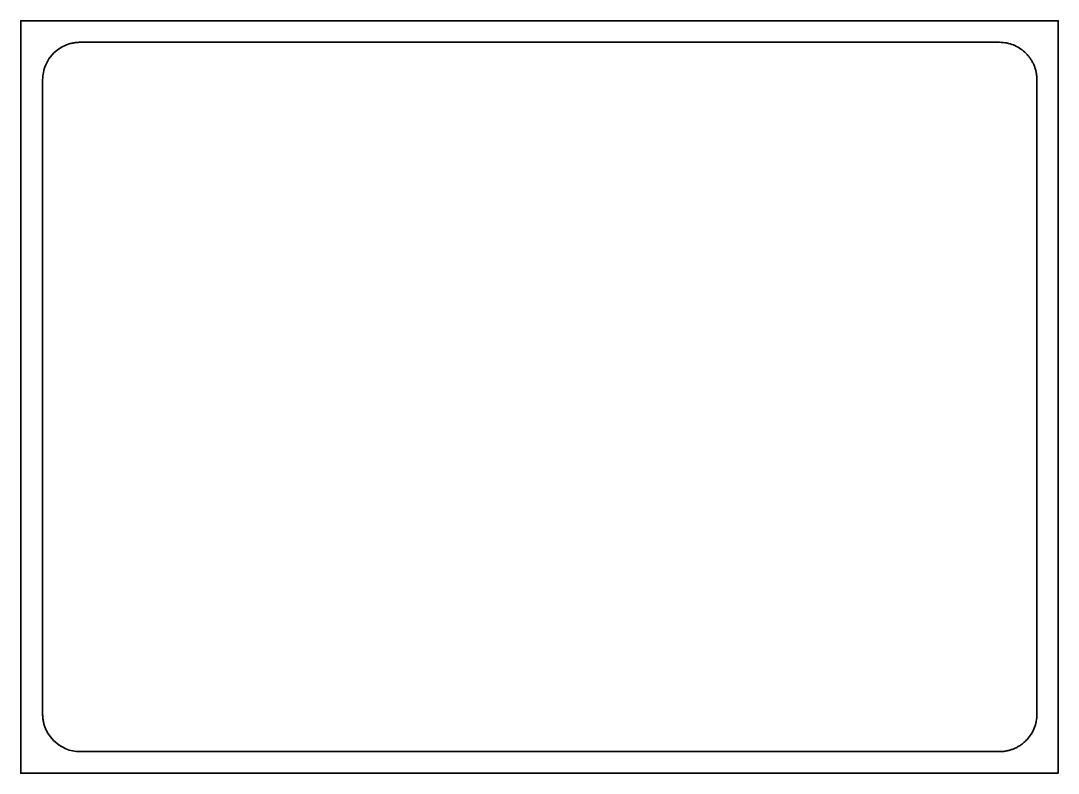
# Model space of a CAD drawing. Header units: millimetres. Extents: x -135 to 345, y -26 to 323.
import ezdxf

# ---------------------------------------------------------------- set-up
doc = ezdxf.new("R2010")
doc.units = ezdxf.units.MM
doc.header["$MEASUREMENT"] = 0
doc.layers.get('0').update_dxf_attribs({"lineweight": 0})
doc.layers.add('Safety', color=7, linetype='Continuous', lineweight=0)

msp = doc.modelspace()

# ---------------------------------------------------------------- linework, layer by layer
at = {"color": 240, "lineweight": 35, "true_color": 0xed2224}
msp.add_lwpolyline([(317.82, 312.67), (318.66, 312.65), (319.49, 312.59), (320.32, 312.49), (321.13, 312.35), (321.93, 312.17), (322.72, 311.96), (323.49, 311.71), (324.24, 311.43), (324.98, 311.12), (325.7, 310.77), (326.39, 310.4), (327.06, 310), (327.71, 309.56), (328.34, 309.11), (328.94, 308.63), (329.51, 308.12), (330.06, 307.6), (330.32, 307.34), (330.57, 307.07), (330.82, 306.79), (331.06, 306.51), (331.3, 306.22), (331.53, 305.93), (331.75, 305.63), (331.97, 305.33), (332.19, 305.01), (332.39, 304.7), (332.6, 304.38), (332.79, 304.05), (332.98, 303.72), (333.16, 303.38), (333.33, 303.03), (333.5, 302.69), (333.66, 302.33), (333.81, 301.98), (333.96, 301.61), (334.1, 301.25), (334.22, 300.88), (334.35, 300.5), (334.46, 300.13), (334.56, 299.74), (334.66, 299.36), (334.75, 298.97), (334.83, 298.58), (334.9, 298.18), (334.96, 297.79), (335.01, 297.39), (335.05, 296.99), (335.08, 296.58), (335.11, 296.17), (335.12, 295.77), (335.13, 295.36), (335.13, 1.68), (335.11, 0.84), (335.05, 0.01), (334.95, -0.82), (334.81, -1.63), (334.63, -2.43), (334.42, -3.22), (334.17, -3.99), (333.89, -4.75), (333.58, -5.48), (333.23, -6.2), (332.86, -6.89), (332.45, -7.57), (332.02, -8.21), (331.57, -8.84), (331.09, -9.44), (330.58, -10.01), (330.06, -10.56), (329.8, -10.82), (329.53, -11.07), (329.25, -11.32), (328.97, -11.56), (328.68, -11.8), (328.39, -12.03), (328.09, -12.26), (327.78, -12.48), (327.47, -12.69), (327.16, -12.9), (326.83, -13.1), (326.51, -13.29), (326.17, -13.48), (325.84, -13.66), (325.49, -13.84), (325.14, -14), (324.79, -14.16), (324.43, -14.32), (324.07, -14.46), (323.71, -14.6), (323.34, -14.73), (322.96, -14.85), (322.58, -14.96), (322.2, -15.07), (321.82, -15.16), (321.43, -15.25), (321.04, -15.33), (320.64, -15.4), (320.25, -15.46), (319.85, -15.51), (319.44, -15.55), (319.04, -15.59), (318.63, -15.61), (318.23, -15.63), (317.82, -15.63), (-107.56, -15.63), (-108.42, -15.61), (-109.27, -15.55), (-110.11, -15.45), (-110.94, -15.3), (-111.76, -15.12), (-112.58, -14.89), (-113.39, -14.62), (-114.19, -14.31), (-117.18, -12.72), (-119.8, -10.56), (-121.3, -8.86), (-122.55, -6.98), (-123.55, -4.95), (-123.71, -4.55), (-123.86, -4.15), (-124, -3.74), (-124.13, -3.34), (-124.25, -2.93), (-124.36, -2.52), (-124.46, -2.11), (-124.54, -1.7), (-124.62, -1.28), (-124.69, -0.87), (-124.74, -0.45), (-124.79, -0.03), (-124.83, 0.4), (-124.85, 0.82), (-124.87, 1.25), (-124.87, 1.68), (-124.87, 295.36), (-124.85, 296.22), (-124.79, 297.06), (-124.69, 297.91), (-124.54, 298.74), (-124.36, 299.56), (-124.13, 300.38), (-123.86, 301.19), (-123.55, 301.98), (-121.96, 304.98), (-119.8, 307.6), (-118.1, 309.1), (-116.22, 310.35), (-114.19, 311.35), (-113.79, 311.51), (-113.39, 311.66), (-112.98, 311.8), (-112.58, 311.93), (-112.17, 312.05), (-111.76, 312.15), (-111.35, 312.25), (-110.94, 312.34), (-110.52, 312.42), (-110.11, 312.48), (-109.69, 312.54), (-109.27, 312.59), (-108.84, 312.62), (-108.42, 312.65), (-107.99, 312.66), (-107.56, 312.67)], close=True, dxfattribs=at)
at = {"layer": 'Safety', "color": 240, "lineweight": 35, "true_color": 0xed2224}
msp.add_lwpolyline([(345, -25.65), (-135, -25.65), (-135, 322.65), (345, 322.65)], close=True, dxfattribs=at)

doc.saveas('drawing.dxf')
